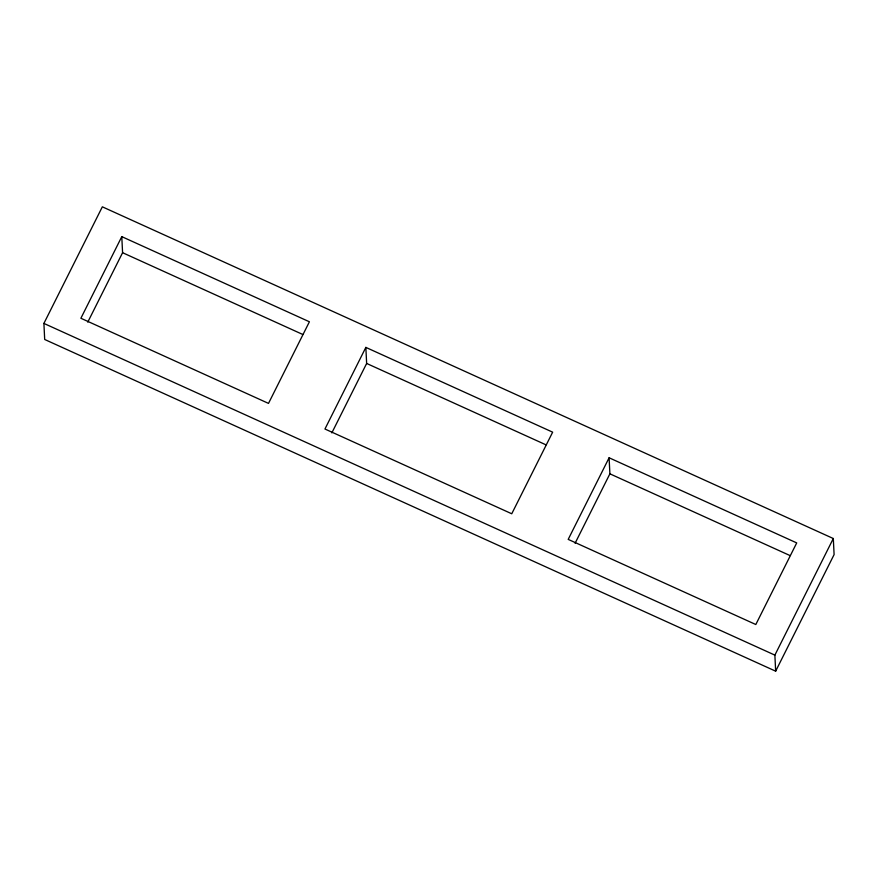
<?xml version="1.0" encoding="UTF-8"?>
<svg xmlns="http://www.w3.org/2000/svg" width="878" height="878" viewBox="0 0 878 878"><rect width="100%" height="100%" fill="white"/><g stroke="black" fill="none" stroke-linecap="round" stroke-linejoin="round"><path stroke-width="1.32" d="M43.9 323.422L102.342 206.824L833.31 538.521L834.1 554.578L775.658 671.176L44.69 339.479L43.9 323.422L774.879 655.12L775.658 671.176M121.79 236.643L80.886 318.264L268.503 403.397L309.407 321.776L121.79 236.643L122.58 252.699L87.767 322.138M365.852 347.392L324.948 429.013L511.753 513.773L552.657 432.163L365.852 347.392L366.642 363.448L331.84 432.887M609.102 457.778L568.198 539.388L755.815 624.521L796.719 542.911L609.102 457.778L609.892 473.824L575.09 543.262M774.879 655.12L833.31 538.521M122.58 252.699L302.734 334.452M366.642 363.448L545.973 444.828M609.892 473.824L790.057 555.576"/></g></svg>
